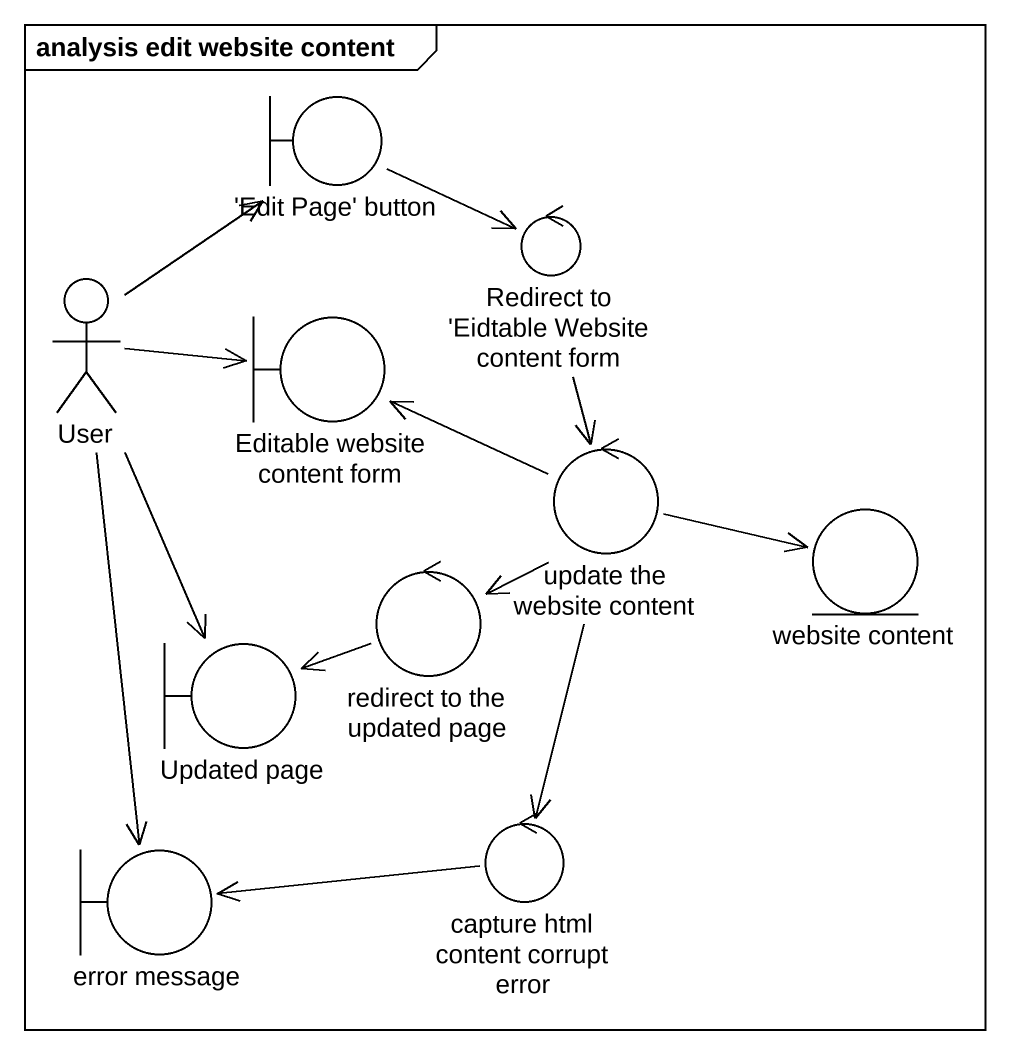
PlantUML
@startuml
mainframe analysis edit website content
boundary "'Edit Page' button" as Edit_Page_button
actor User
control "Redirect to 'Eidtable Website content form" as Redirect_to_Eidtable
boundary "Editable website content form" as Editable_website_content
control "update the website content" as update_the_website_content
control "redirect to the updated page" as redirect_to_the_updated_page
entity "website content" as website_content
boundary "Updated page" as Updated_page
boundary "error message" as error_message
control "capture html content corrupt error" as capture_html_content
Edit_Page_button --> Redirect_to_Eidtable
User -up-> Edit_Page_button
User -right-> Editable_website_content
User --> Updated_page
User --> error_message
Redirect_to_Eidtable --> update_the_website_content
update_the_website_content -left-> Editable_website_content
update_the_website_content --> redirect_to_the_updated_page
update_the_website_content -right-> website_content
update_the_website_content --> capture_html_content
redirect_to_the_updated_page -left-> Updated_page
capture_html_content -left-> error_message
@enduml
